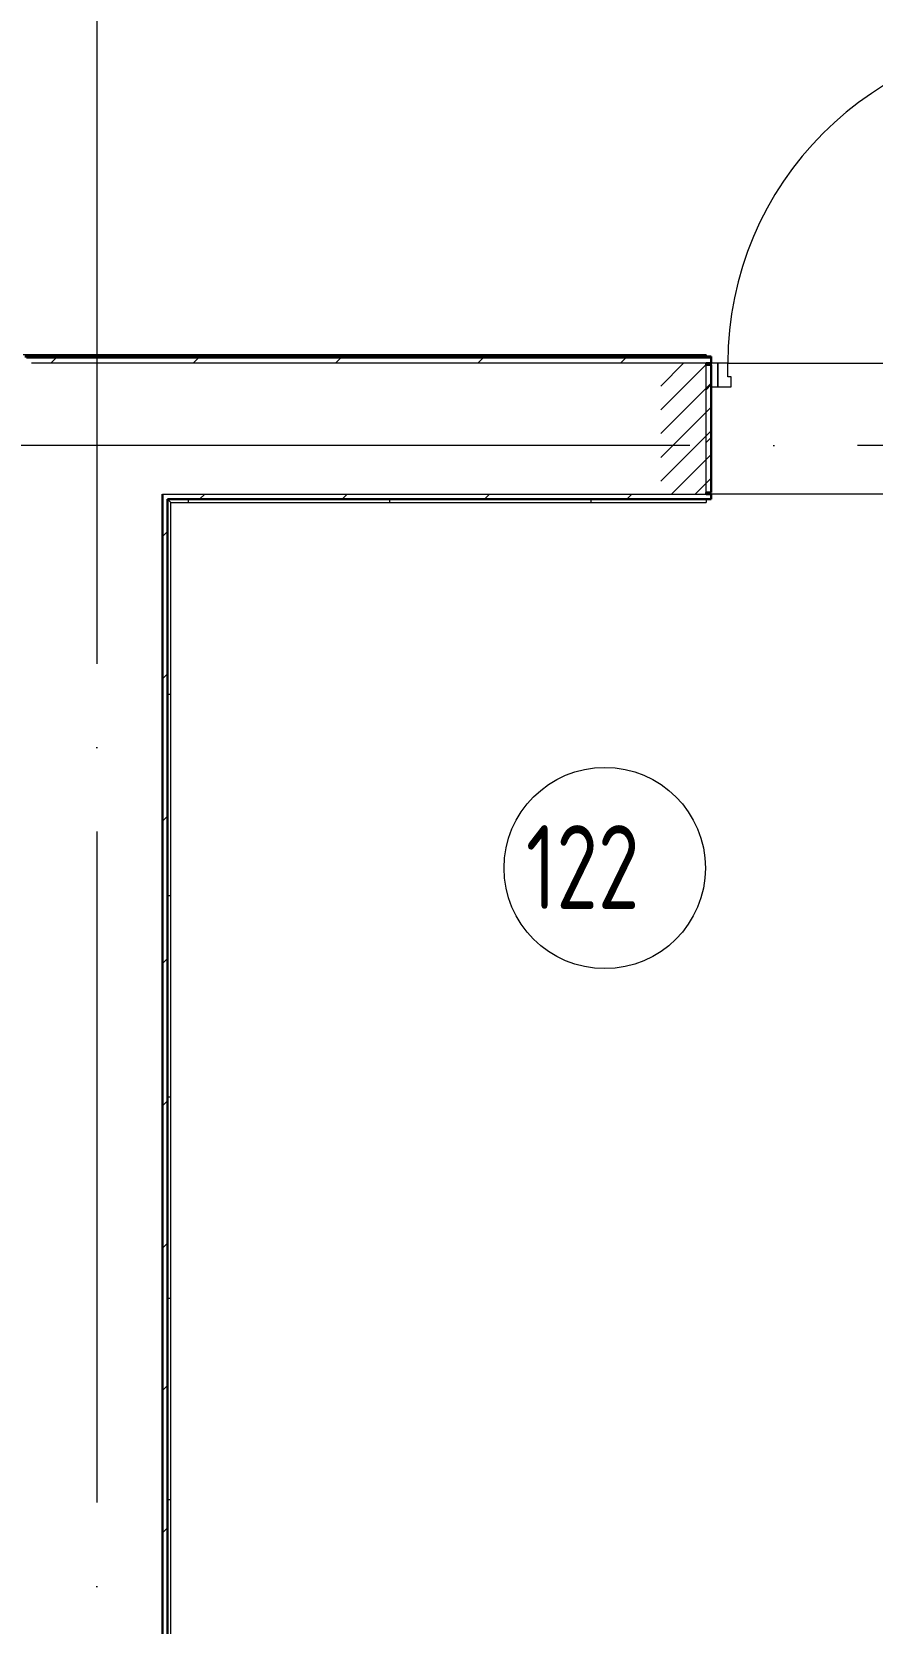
# Model space of a CAD drawing. Header units: millimetres. Extents: x -586848 to 520591, y -385801 to 675781.
# Drawn here: x -1606 to 898, y -149193 to -144450 of the extents above; entities that cross this region are included whole.
import ezdxf
from ezdxf import colors
from ezdxf.entities.mleader import LeaderData, LeaderLine
from ezdxf.math import Vec2, Vec3

# ---------------------------------------------------------------- set-up
doc = ezdxf.new("R2010")
doc.units = ezdxf.units.MM
doc.linetypes.add('ADSK_Линия сетки', pattern=[25, 20, -2.5, 0, -2.5])
doc.linetypes.add('ADSK_Штриховая_ш2 п1_5', pattern=[4.5, 3, -1.5])
for name, color, linetype, lineweight in [('RC-Выноски', 7, 'Continuous', 0), ('Двери', 252, 'Continuous', 9), ('Марки помещений', 252, 'Continuous', 20), ('Ограждение', 252, 'Continuous', 9), ('Оси', 252, 'Continuous', 9), ('Стены внутренние', 7, 'Continuous', 18), ('Стены наружные', 7, 'Continuous', 18), ('Стены штриховка', 7, 'Continuous', 9)]:
    doc.layers.add(name, color=color, linetype=linetype, lineweight=lineweight)
doc.styles.add('GOST Common_3', font='', dxfattribs={"height": 3.5})
doc.styles.add('RubezhCAD', font='', dxfattribs={"oblique": 10})
doc.styles.get('GOST Common_3').set_extended_font_data('GOST 2.304 type A')
doc.styles.get('RubezhCAD').set_extended_font_data('GOST type A')
pattern_1 = [(0, (-37739.8, 576), (0, 600), []), (90, (-37739.8, 576), (-600, 4e-14), [])]

# ---------------------------------------------------------------- blocks, each defined once
blk = doc.blocks.new('1 этаж')
at = {"layer": 'Двери', "lineweight": 18, "true_color": 0x636466}
h = blk.add_hatch(dxfattribs=at)
h.set_pattern_fill('FP_2', color=251, style=0, pattern_type=2)
h.set_pattern_definition([(45, (-12490.8, -13943.73), (-35.3553, 35.3553), [])])
h.paths.add_polyline_path([(-11805.8, -14138.7), (-11805.8, -13748.7), (-11955.8, -13748.7), (-11955.8, -14138.7)])
h.paths.add_polyline_path([(-13175.8, -14138.7), (-13025.8, -14138.7), (-13025.8, -13748.7), (-13175.8, -13748.7)])
at = {"layer": 'Ограждение', "true_color": 0x636466}
h = blk.add_hatch(dxfattribs=at)
h.set_pattern_fill('FP_25', color=251, style=0, pattern_type=2)
h.set_pattern_definition([(0, (-32119.8, 96), (0, 600), []), (90, (-32119.8, 96), (-600, 4e-14), [])])
h.paths.add_polyline_path([(-15070.8, -13728.7), (-13040.8, -13728.7), (-13040.8, -13723.7), (-15075.8, -13723.7)])
h = blk.add_hatch(dxfattribs=at)
h.set_pattern_fill('FP_37', color=251, style=0, pattern_type=2)
h.set_pattern_definition(pattern_1)
h.paths.add_polyline_path([(-14645.8, -20128.7), (-14635.8, -20118.7), (-14635.8, -14163.7), (-14645.8, -14153.7), (-14645.8, -19852.1)])
h = blk.add_hatch(dxfattribs=at)
h.set_pattern_fill('FP_37', color=251, style=0, pattern_type=2)
h.set_pattern_definition(pattern_1)
h.paths.add_polyline_path([(-14635.8, -14163.7), (-13040.8, -14163.7), (-13040.8, -14153.7), (-14645.8, -14153.7)])
at = {"layer": 'Двери', "color": 251, "linetype": 'ADSK_Штриховая_ш2 п1_5', "true_color": 0x636466}
for p, q in [((-13025.8, -13748.7), (-13175.8, -13748.7)), ((-13025.8, -14138.7), (-13025.8, -13748.7)), ((-13175.8, -14138.7), (-13025.8, -14138.7))]:
    blk.add_line(p, q, dxfattribs=at)
at = {"layer": 'Двери', "color": 251, "true_color": 0x636466}
for p, q in [((-13005.8, -13748.7), (-13025.8, -13748.7)), ((-13025.8, -13748.7), (-13025.8, -13818.7)), ((-12975.8, -13748.7), (-13005.8, -13748.7)), ((-13005.8, -13748.7), (-13005.8, -13818.7)), ((-13005.8, -13818.7), (-13005.8, -13748.7)), ((-12975.8, -13788.7), (-12975.8, -13748.7)), ((-12965.8, -13788.7), (-12975.8, -13788.7)), ((-12965.8, -13818.7), (-12965.8, -13788.7)), ((-13025.8, -13818.7), (-13005.8, -13818.7)), ((-13005.8, -13818.7), (-12965.8, -13818.7))]:
    blk.add_line(p, q, dxfattribs=at)
blk.add_arc((-12005.8, -13748.7), 970, 90, 180, dxfattribs=at)
at = {"layer": 'Марки помещений', "color": 251, "true_color": 0x636466}
blk.add_circle((-13342.7, -15253), 300, dxfattribs=at)
at = {"layer": 'Ограждение', "color": 251, "true_color": 0x636466}
for p, q in [((-13040.8, -13723.7), (-15075.8, -13723.7)), ((-13040.8, -13723.7), (-13040.8, -13728.8)), ((-14635.8, -14163.7), (-14645.8, -14153.7)), ((-14635.8, -20118.7), (-14635.8, -14163.7)), ((-14635.8, -14163.7), (-13040.8, -14163.7)), ((-13040.8, -14153.7), (-13040.8, -14163.7))]:
    blk.add_line(p, q, dxfattribs=at)
at = {"layer": 'Оси', "color": 251, "linetype": 'ADSK_Линия сетки', "ltscale": 100, "true_color": 0x636466}
for p, q in [((-14855.8, -2643.7), (-14855.8, -32499.9)), ((4411.5, -13993.7), (-72528.1, -13993.7))]:
    blk.add_line(p, q, dxfattribs=at)
at = {"layer": 'Стены внутренние', "color": 251, "true_color": 0x636466}
for p, q in [((-13040.8, -13748.7), (-15050.8, -13748.7)), ((-13040.8, -14133.7), (-13040.8, -13753.7)), ((-12975.8, -13748.7), (-12045.8, -13748.7)), ((-14660.8, -14138.7), (-13040.8, -14138.7)), ((-11875.8, -14138.7), (-13025.8, -14138.7))]:
    blk.add_line(p, q, dxfattribs=at)
at = {"layer": 'Стены внутренние', "color": 251, "lineweight": 30, "true_color": 0x636466}
for p, q in [((-13040.8, -13753.7), (-13040.8, -13748.7)), ((-13040.8, -14138.7), (-13040.8, -14133.7))]:
    blk.add_line(p, q, dxfattribs=at)
at = {"layer": 'Стены наружные', "color": 251, "lineweight": 30, "true_color": 0x636466}
for p, q in [((-13025.8, -13728.7), (-15070.8, -13728.7)), ((-13040.8, -13748.7), (-13025.8, -13748.7)), ((-13025.8, -13753.7), (-13040.8, -13753.7)), ((-13025.8, -13748.7), (-13025.8, -13728.7)), ((-13025.8, -14133.7), (-13025.8, -13753.7)), ((-13040.8, -14133.7), (-13025.8, -14133.7)), ((-14660.8, -14138.7), (-14660.8, -20143.7)), ((-14645.8, -14153.7), (-13025.8, -14153.7)), ((-14645.8, -20128.7), (-14645.8, -14153.7)), ((-13025.8, -14138.7), (-13040.8, -14138.7)), ((-13025.8, -14153.7), (-13025.8, -14138.7))]:
    blk.add_line(p, q, dxfattribs=at)
at = {"layer": 'Стены наружные', "color": 251, "linetype": 'Continuous', "lineweight": 9, "true_color": 0x636466}
for p, q in [((-15049, -13733.7), (-15044, -13728.7)), ((-14993.3, -13748.7), (-14978.3, -13733.7)), ((-14978.3, -13733.7), (-14973.3, -13728.7)), ((-14907.6, -13733.7), (-14902.6, -13728.7)), ((-14836.9, -13733.7), (-14831.9, -13728.7)), ((-14766.1, -13733.7), (-14761.1, -13728.7)), ((-14695.4, -13733.7), (-14690.4, -13728.7)), ((-14624.7, -13733.7), (-14619.7, -13728.7)), ((-14569, -13748.7), (-14554, -13733.7)), ((-14554, -13733.7), (-14549, -13728.7)), ((-14483.3, -13733.7), (-14478.3, -13728.7)), ((-14412.6, -13733.7), (-14407.6, -13728.7)), ((-14341.9, -13733.7), (-14336.9, -13728.7)), ((-14271.2, -13733.7), (-14266.2, -13728.7)), ((-14200.5, -13733.7), (-14195.5, -13728.7)), ((-14144.8, -13748.7), (-14129.8, -13733.7)), ((-14129.8, -13733.7), (-14124.8, -13728.7)), ((-14059, -13733.7), (-14054, -13728.7)), ((-13988.3, -13733.7), (-13983.3, -13728.7)), ((-13917.6, -13733.7), (-13912.6, -13728.7)), ((-13846.9, -13733.7), (-13841.9, -13728.7)), ((-13776.2, -13733.7), (-13771.2, -13728.7)), ((-13720.5, -13748.7), (-13705.5, -13733.7)), ((-13705.5, -13733.7), (-13700.5, -13728.7)), ((-13634.8, -13733.7), (-13629.8, -13728.7)), ((-13564.1, -13733.7), (-13559.1, -13728.7)), ((-13493.4, -13733.7), (-13488.4, -13728.7)), ((-13422.6, -13733.7), (-13417.6, -13728.7)), ((-13351.9, -13733.7), (-13346.9, -13728.7)), ((-13296.2, -13748.7), (-13281.2, -13733.7)), ((-13281.2, -13733.7), (-13276.2, -13728.7)), ((-13210.5, -13733.7), (-13205.5, -13728.7)), ((-13139.8, -13733.7), (-13134.8, -13728.7)), ((-13069.1, -13733.7), (-13064.1, -13728.7)), ((-13040.8, -13827.4), (-13025.8, -13812.4)), ((-13040.8, -13984.6), (-13025.8, -13969.6)), ((-14549.8, -14153.7), (-14534.8, -14138.7)), ((-14125.5, -14153.7), (-14110.5, -14138.7)), ((-13701.2, -14153.7), (-13686.2, -14138.7)), ((-13277, -14153.7), (-13262, -14138.7)), ((-14660.8, -14264.8), (-14645.8, -14249.8)), ((-14660.8, -14689), (-14645.8, -14674)), ((-14660.8, -15113.3), (-14645.8, -15098.3)), ((-14660.8, -15537.6), (-14645.8, -15522.6)), ((-14660.8, -15961.8), (-14645.8, -15946.8)), ((-14660.8, -16386.1), (-14645.8, -16371.1)), ((-14660.8, -16810.4), (-14645.8, -16795.4)), ((-14660.8, -17234.6), (-14645.8, -17219.6))]:
    blk.add_line(p, q, dxfattribs=at)
at = {"layer": 'Стены штриховка', "color": 251, "true_color": 0x636466}
blk.add_line((-13025.8, -13733.7), (-15065.8, -13733.7), dxfattribs=at)
at = {"layer": 'Марки помещений', "color": 251, "true_color": 0x636466, "style": 'GOST Common_3', "width": 0.9}
blk.add_text('122', height=250, dxfattribs=at).set_placement((-13577.6, -15375.2))

msp = doc.modelspace()

# ---------------------------------------------------------------- block references
msp.add_blockref('1 этаж', (13443.4, -131688.8))

# ---------------------------------------------------------------- leaders
at = {"layer": 'RC-Выноски', "linetype": 'Continuous', "ltscale": 15}
ml = msp.add_multileader_mtext('Standard', dxfattribs=at)
ml.set_content('{\\H0.91667x;РЦ1.1 -  U/UTP Cat.5e 4x2x0.52 нг(А)-LSLTx} ', color=256, style='RubezhCAD')
ml.set_leader_properties()
ml.build(insert=Vec2(0, 0))
ml.multileader.update_dxf_attribs({"has_text_frame": 1, "text_left_attachment_type": 6, "text_right_attachment_type": 6, "dogleg_length": 2, "arrow_head_size": 400, "scale": 100})
ctx = ml.context
ctx.base_point, ctx.scale, ctx.char_height, ctx.arrow_head_size, ctx.landing_gap_size, ctx.plane_origin = Vec3(-10083.4, -146592), 100, 250, 400, 100, Vec3(-544965.2, -182666.5)
ctx.left_attachment, ctx.right_attachment = 6, 6
notes = []
notes.append((ctx, [(0, (1, 1, 0), (-10283.4, -146592), (1, 0), 200, [(0, [(-11212.6, -145196.4)], 0, [])])]))
ctx.mtext.insert, ctx.mtext.width, ctx.mtext.flow_direction = Vec3(-9983.4, -146296.1), 3715.166, 5
ml = msp.add_multileader_mtext('Standard', dxfattribs=at)
ml.set_content('{\\H0.91667x;РЦ2..12 - }КПСВВнг(А)-LSLTx 1x2x1,0', color=256, style='RubezhCAD')
ml.set_leader_properties()
ml.build(insert=Vec2(0, 0))
ml.multileader.update_dxf_attribs({"has_text_frame": 1, "text_left_attachment_type": 6, "text_right_attachment_type": 6, "dogleg_length": 2, "arrow_head_size": 400, "scale": 100})
ctx = ml.context
ctx.base_point, ctx.scale, ctx.char_height, ctx.arrow_head_size, ctx.landing_gap_size, ctx.plane_origin = Vec3(-18881.5, -147617.5), 100, 250, 400, 100, Vec3(-546509.7, -186334)
ctx.left_attachment, ctx.right_attachment = 6, 6
notes.append((ctx, [(0, (1, 1, 0), (-19081.5, -147617.5), (1, 0), 200, [(0, [(-20066.5, -148864)], 0, [])])]))
ctx.mtext.insert, ctx.mtext.width, ctx.mtext.flow_direction = Vec3(-18781.5, -147317.5), 5324.915, 5
ml = msp.add_multileader_mtext('Standard', dxfattribs=at)
ml.set_content('{\\H0.91667x;РЦ1 - }КПСВВнг(А)-LSLTx 1x2x1,0', color=256, style='RubezhCAD')
ml.set_leader_properties()
ml.build(insert=Vec2(0, 0))
ml.multileader.update_dxf_attribs({"has_text_frame": 1, "text_left_attachment_type": 6, "text_right_attachment_type": 6, "dogleg_length": 2, "arrow_head_size": 400, "scale": 100})
ctx = ml.context
ctx.base_point, ctx.scale, ctx.char_height, ctx.arrow_head_size, ctx.landing_gap_size, ctx.plane_origin = Vec3(-17252.7, -148996.9), 100, 250, 400, 100, Vec3(-544946.4, -187713.4)
ctx.left_attachment, ctx.right_attachment = 6, 6
notes.append((ctx, [(0, (1, 1, 0), (-17452.7, -148996.9), (1, 0), 200, [(0, [(-19502.4, -151339.4)], 0, [])])]))
ctx.mtext.insert, ctx.mtext.width, ctx.mtext.flow_direction = Vec3(-17152.7, -148696.9), 5324.915, 5
for ctx, leaders in notes:
    for number, flags, end, landing, length, lines in leaders:
        leader = LeaderData()
        leader.index, (leader.has_last_leader_line, leader.has_dogleg_vector, leader.attachment_direction) = number, flags
        leader.last_leader_point, leader.dogleg_vector, leader.dogleg_length = Vec3(end), Vec3(landing), length
        for number, points, colour, breaks in lines:
            line = LeaderLine()
            line.index, line.vertices, line.color, line.breaks = number, Vec3.list(points), colors.encode_raw_color(colour), breaks
            leader.lines.append(line)
        ctx.leaders.append(leader)

doc.saveas('drawing.dxf')
